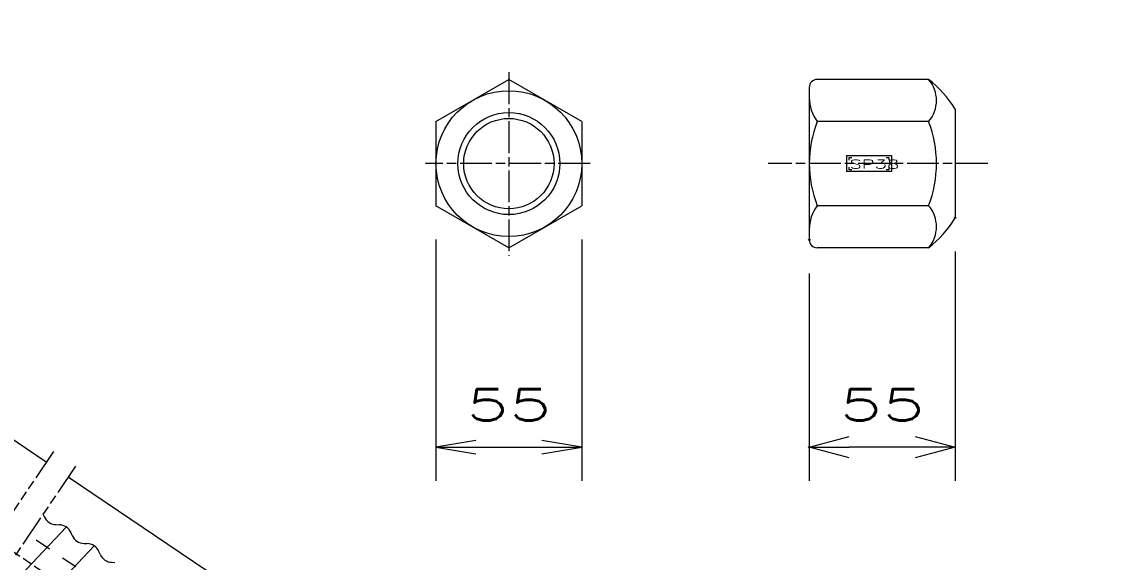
# Model space of a CAD drawing. Units: millimetres at full size; details may follow other scales. Extents: x -55 to 1935, y -55 to 1395.
# Drawn here: x 1050.3 to 1458.5, y 874.2 to 1078.2 of the extents above; entities that cross this region are included whole.
import ezdxf
from ezdxf.enums import TextEntityAlignment as Align

# ---------------------------------------------------------------- set-up
doc = ezdxf.new("R2010")
doc.units = ezdxf.units.MM
doc.header["$PDMODE"] = 32
doc.header["$PDSIZE"] = 0.5
for name, pattern in [('CHAIN', [18.5, 12, -1.5, 3.5, -1.5]), ('CHAIN_DOUBLE_DASH', [23.5, 12, -1.5, 3.5, -1.5, 3.5, -1.5]), ('DASHED_SPACED', [12, 6, -6])]:
    doc.linetypes.add(name, pattern=pattern)
for name, color, linetype, lineweight in [('0_2', 7, 'Continuous', 25), ('1 外形線', 7, 'Continuous', 25), ('2 細い実線', 3, 'Continuous', 25), ('3 隠れ線', 2, 'DASHED_SPACED', 25), ('4 中心線', 1, 'CHAIN', 25), ('5 想像線', 6, 'CHAIN_DOUBLE_DASH', 25), ('6 寸法線', 4, 'Continuous', 25)]:
    doc.layers.add(name, color=color, linetype=linetype, lineweight=lineweight)
doc.styles.add('simplex.shx', font='')
doc.styles.get('simplex.shx').set_extended_font_data('simplex.shx')

# ---------------------------------------------------------------- blocks, each defined once
blk = doc.blocks.new('open_arrow')
at = {"color": 0, "linetype": 'Continuous', "lineweight": -2}
blk.add_lwpolyline([(7.5, 1.25), (0, 0), (7.5, -1.25)], dxfattribs=at)

msp = doc.modelspace()

# ---------------------------------------------------------------- linework, layer by layer
at = {"layer": '0_2'}
msp.add_line((1059.565, 911.974), (694.077, 1158.498), dxfattribs=at)
at = {"layer": '1 外形線'}
for p, q in [((1206.673, 1040.527), (1234.173, 1056.404)), ((1261.673, 1040.527), (1234.173, 1056.404)), ((1347.545, 1053.403), (1347.545, 995.903)), ((1392.545, 1056.403), (1350.545, 1056.403)), ((1402.545, 1045.19), (1402.545, 1004.131)), ((1206.673, 1040.527), (1206.673, 1008.773)), ((1261.673, 1040.527), (1261.673, 1008.773)), ((1392.545, 1040.528), (1350.545, 1040.528)), ((1361.545, 1027.653), (1378.545, 1027.653)), ((1361.545, 1027.653), (1361.545, 1021.653)), ((1378.545, 1027.653), (1378.545, 1021.653)), ((1378.545, 1021.653), (1361.545, 1021.653)), ((1234.173, 992.896), (1206.673, 1008.773)), ((1234.173, 992.896), (1261.673, 1008.773)), ((1392.545, 1008.778), (1350.545, 1008.778)), ((1392.545, 992.903), (1350.545, 992.903)), ((1577.184, 562.835), (1067.856, 906.382)), ((1058.846, 891.472), (1058.425, 892.465)), ((1058.846, 891.472), (1058.425, 892.465)), ((1058.846, 891.472), (1058.425, 892.465)), ((1067.175, 887.535), (1040.667, 859.591)), ((1067.175, 887.535), (1040.667, 859.591)), ((1063.361, 888.427), (1064.439, 888.408)), ((1063.361, 888.427), (1064.439, 888.408)), ((1069.375, 884.37), (1068.954, 885.363)), ((1069.375, 884.37), (1068.954, 885.363)), ((1069.375, 884.37), (1068.954, 885.363)), ((1077.704, 880.433), (1051.196, 852.489)), ((1077.704, 880.433), (1051.196, 852.489)), ((1073.89, 881.325), (1074.968, 881.306)), ((1073.89, 881.325), (1074.968, 881.306)), ((1079.904, 877.269), (1079.483, 878.261)), ((1079.904, 877.269), (1079.483, 878.261)), ((1079.904, 877.269), (1079.483, 878.261)), ((1084.419, 874.223), (1085.497, 874.205)), ((1084.419, 874.223), (1085.497, 874.205))]:
    msp.add_line(p, q, dxfattribs=at)
for radius in [27.5, 17.045]:
    msp.add_circle((1234.173, 1024.65), radius, dxfattribs=at)
for centre, radius, start, end in [((1350.545, 1053.403), 3, 90, 180), ((1368.224, 1024.646), 40, 30.90331, 52.55242), ((1383.545, 1048.465), 12.001, 318.59157, 41.40842), ((1362.545, 1049.528), 15, 180, 216.8699), ((1391.048, 1024.653), 43.503, 158.59731, 201.4027), ((1352.043, 1024.653), 43.503, 338.5973, 21.40269), ((1362.545, 999.778), 15, 143.1301, 180), ((1383.545, 1000.84), 12.001, 318.59158, 41.40844), ((1368.207, 1024.646), 40, 307.47779, 329.14341), ((1350.545, 995.903), 3, 180, 270), ((1063.449, 893.426), 5, 203.00469, 268.99531), ((1063.449, 893.426), 5, 203.00469, 268.99531), ((1063.449, 893.426), 5, 203.00469, 268.99531), ((1064.351, 883.409), 5, 23.00469, 88.99531), ((1064.351, 883.409), 5, 23.00469, 88.99531), ((1064.351, 883.409), 5, 23.00469, 88.99531), ((1064.351, 883.409), 5, 23.00469, 88.99531), ((1064.351, 883.409), 5, 23.00469, 88.99531), ((1073.978, 886.324), 5, 203.00469, 268.99531), ((1073.978, 886.324), 5, 203.00469, 268.99531), ((1073.978, 886.324), 5, 203.00469, 268.99531), ((1074.88, 876.307), 5, 23.00469, 88.99531), ((1074.88, 876.307), 5, 23.00469, 88.99531), ((1074.88, 876.307), 5, 23.00469, 88.99531), ((1074.88, 876.307), 5, 23.00469, 88.99531), ((1074.88, 876.307), 5, 23.00469, 88.99531), ((1084.506, 879.223), 5, 203.00469, 268.99531), ((1084.506, 879.223), 5, 203.00469, 268.99531), ((1084.506, 879.223), 5, 203.00469, 268.99531)]:
    msp.add_arc(centre, radius, start, end, dxfattribs=at)
at = {"layer": '2 細い実線'}
msp.add_circle((1234.173, 1024.65), 19.245, dxfattribs=at)
at = {"layer": '3 隠れ線'}
msp.add_line((1508.477, 577.214), (1053.037, 884.412), dxfattribs=at)
at = {"layer": '4 中心線'}
for p, q in [((1571.096, 524.724), (522.267, 1232.168)), ((1234.173, 1059.107), (1234.173, 989.792)), ((1264.806, 1024.65), (1202.706, 1024.65)), ((1414.938, 1024.65), (1332.027, 1024.65))]:
    msp.add_line(p, q, dxfattribs=at)
at = {"layer": '5 想像線'}
for p, q in [((1362.545, 1025.953), (1362.545, 1026.953)), ((1362.545, 1026.953), (1363.545, 1026.953)), ((1376.545, 1026.953), (1377.545, 1026.953)), ((1377.545, 1026.953), (1377.545, 1025.953)), ((1362.545, 1022.353), (1362.545, 1023.353)), ((1363.545, 1022.353), (1362.545, 1022.353)), ((1377.545, 1022.353), (1376.545, 1022.353)), ((1377.545, 1023.353), (1377.545, 1022.353)), ((1062.341, 916.089), (1017.646, 849.826)), ((1070.631, 910.497), (1025.937, 844.234))]:
    msp.add_line(p, q, dxfattribs=at)
at = {"layer": '6 寸法線'}
for p, q in [((1206.673, 996.073), (1206.673, 904.922)), ((1261.673, 996.073), (1261.673, 904.922)), ((1402.545, 991.431), (1402.545, 904.922)), ((1347.545, 983.203), (1347.545, 904.922)), ((1347.545, 917.622), (1362.545, 921.641)), ((1387.545, 921.641), (1402.545, 917.622)), ((1206.673, 917.622), (1261.673, 917.622)), ((1362.545, 913.603), (1347.545, 917.622)), ((1347.545, 917.622), (1362.545, 917.622)), ((1387.545, 917.622), (1362.545, 917.622)), ((1402.545, 917.622), (1387.545, 913.603)), ((1402.545, 917.622), (1387.545, 917.622))]:
    msp.add_line(p, q, dxfattribs=at)
at = {"layer": '6 寸法線', "color": 7}
for p in [(1402.545, 1004.131), (1347.545, 995.903)]:
    msp.add_point(p, dxfattribs=at)
at = {"layer": '6 寸法線'}
msp.add_point((1347.545, 917.622), dxfattribs=at)

# ---------------------------------------------------------------- block references
at = {"layer": '6 寸法線', "xscale": 2, "yscale": 2}
msp.add_blockref('open_arrow', (1206.673, 917.622), dxfattribs=at)
at = {"layer": '6 寸法線', "xscale": 2, "yscale": 2, "rotation": 180}
msp.add_blockref('open_arrow', (1261.673, 917.622), dxfattribs=at)

# ---------------------------------------------------------------- texts
at = {"layer": '1 外形線', "style": 'simplex.shx', "width": 1.6}
msp.add_text('SP38', height=3.372, dxfattribs=at).set_placement((1362.747, 1021.75), align=Align.BOTTOM_LEFT)
at = {"layer": '6 寸法線', "style": 'simplex.shx', "width": 1.6}
for p in [(1234.173, 933.622), (1375.045, 933.622)]:
    msp.add_text('55', height=11.73, dxfattribs=at).set_placement(p, align=Align.MIDDLE_CENTER)

doc.saveas('drawing.dxf')
